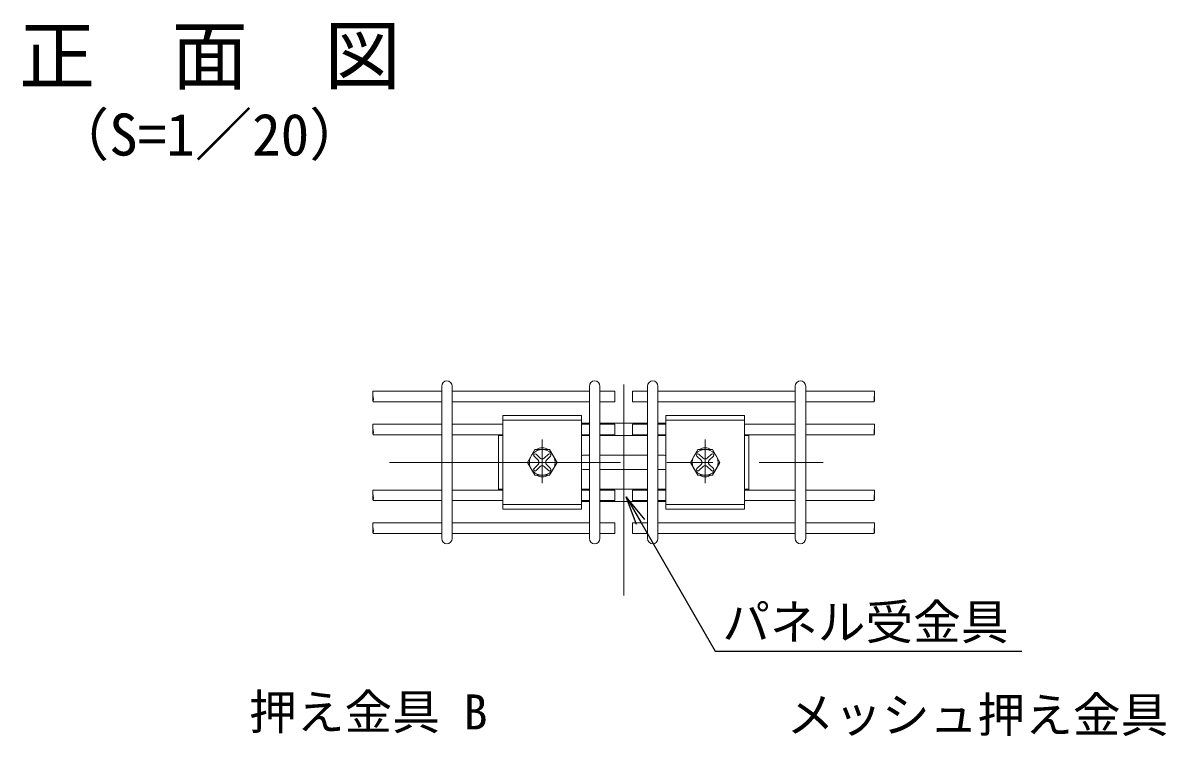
# Model space of a CAD drawing. Units: millimetres, scale not verified. Extents: x -4200 to 4200, y -2970 to 2970.
# Drawn here: x -2490 to -919, y -1619 to -639 of the extents above; entities that cross this region are included whole.
import ezdxf
from ezdxf.enums import TextEntityAlignment as Align

# ---------------------------------------------------------------- set-up
doc = ezdxf.new("R2010")
doc.units = ezdxf.units.MM
doc.header["$LTSCALE"] = 10
doc.linetypes.add('USER1', pattern=[50.8, 31.75, -6.35, 6.35, -6.35])
for name, color, linetype, lineweight in [('0-0_D-STR-DIM', 7, 'Continuous', 13), ('0-1_D-STR3', 3, 'Continuous', 13), ('0-2_D-BMK', 2, 'USER1', 13), ('0-4_D-STR2', 7, 'Continuous', 13), ('0-7_D-STR-TXT', 7, 'Continuous', 25)]:
    doc.layers.add(name, color=color, linetype=linetype, lineweight=lineweight)
doc.layers.add('0-8_D-TTL-TXT', color=7, linetype='Continuous')
doc.styles.add('ＭＳ ゴシック', font='')
doc.styles.get('ＭＳ ゴシック').set_extended_font_data('MS Gothic')

# ---------------------------------------------------------------- blocks, each defined once
blk = doc.blocks.new('MLeader4')
at = {"layer": '0-0_D-STR-DIM', "lineweight": 25}
blk.add_line((-1646.63, -1328.17), (-1660.86, -1290.19), dxfattribs=at)
for points in [[(-1635.09, -1321.5), (-1660.86, -1290.19), (-1640.86, -1324.83)], [(-1640.86, -1324.83), (-1538.31, -1502.46), (-1124.02, -1502.46), (-1116.82, -1502.46)]]:
    blk.add_lwpolyline(points, dxfattribs=at)

msp = doc.modelspace()

# ---------------------------------------------------------------- linework, layer by layer
at = {"layer": '0-1_D-STR3'}
for p, q in [((-1830.27, -1178.54), (-1830.27, -1307.18)), ((-1830.27, -1178.54), (-1722.27, -1178.54)), ((-1722.27, -1178.54), (-1722.27, -1307.18)), ((-1606.27, -1178.54), (-1606.27, -1307.18)), ((-1606.27, -1178.54), (-1498.27, -1178.54)), ((-1498.27, -1178.54), (-1498.27, -1307.18)), ((-1830.27, -1184.86), (-1722.27, -1184.86)), ((-1711.37, -1188.86), (-1722.27, -1188.86)), ((-1631.57, -1188.86), (-1696.97, -1188.86)), ((-1606.27, -1188.86), (-1617.17, -1188.86)), ((-1606.27, -1184.86), (-1498.27, -1184.86)), ((-1836.27, -1204.86), (-1836.27, -1280.86)), ((-1836.27, -1205.86), (-1830.27, -1205.86)), ((-1722.27, -1205.86), (-1711.37, -1205.86)), ((-1696.97, -1205.86), (-1631.57, -1205.86)), ((-1617.17, -1205.86), (-1606.27, -1205.86)), ((-1498.27, -1205.86), (-1492.27, -1205.86)), ((-1492.27, -1280.86), (-1492.27, -1204.86)), ((-1786.46, -1225.2), (-1796.66, -1242.86)), ((-1766.08, -1225.2), (-1786.46, -1225.2)), ((-1766.08, -1225.2), (-1755.88, -1242.86)), ((-1562.46, -1225.2), (-1572.66, -1242.86)), ((-1542.08, -1225.2), (-1562.46, -1225.2)), ((-1552.27, -1271.38), (-1552.27, -1211.37)), ((-1542.08, -1225.2), (-1531.88, -1242.86)), ((-1787.58, -1234.37), (-1781.93, -1240.03)), ((-1784.76, -1231.55), (-1779.1, -1237.2)), ((-1767.79, -1231.55), (-1773.44, -1237.2)), ((-1764.96, -1234.37), (-1770.61, -1240.03)), ((-1718.27, -1232.86), (-1711.37, -1232.86)), ((-1696.97, -1232.86), (-1631.57, -1232.86)), ((-1617.17, -1232.86), (-1610.27, -1232.86)), ((-1563.58, -1234.37), (-1557.93, -1240.03)), ((-1560.76, -1231.55), (-1555.1, -1237.2)), ((-1543.79, -1231.55), (-1549.44, -1237.2)), ((-1540.96, -1234.37), (-1546.61, -1240.03)), ((-1786.46, -1260.52), (-1796.66, -1242.86)), ((-1787.58, -1251.34), (-1781.93, -1245.69)), ((-1784.76, -1254.17), (-1779.1, -1248.52)), ((-1767.78, -1254.17), (-1773.44, -1248.52)), ((-1764.96, -1251.34), (-1770.61, -1245.69)), ((-1766.08, -1260.52), (-1755.88, -1242.86)), ((-1718.27, -1252.86), (-1711.37, -1252.86)), ((-1696.97, -1252.86), (-1631.57, -1252.86)), ((-1617.17, -1252.86), (-1610.27, -1252.86)), ((-1562.46, -1260.52), (-1572.66, -1242.86)), ((-1563.58, -1251.34), (-1557.93, -1245.69)), ((-1560.76, -1254.17), (-1555.1, -1248.52)), ((-1543.78, -1254.17), (-1549.44, -1248.52)), ((-1540.96, -1251.34), (-1546.61, -1245.69)), ((-1542.08, -1260.52), (-1531.88, -1242.86)), ((-1766.08, -1260.52), (-1786.46, -1260.52)), ((-1542.08, -1260.52), (-1562.46, -1260.52)), ((-1836.27, -1279.86), (-1830.27, -1279.86)), ((-1722.27, -1279.86), (-1711.37, -1279.86)), ((-1696.97, -1279.86), (-1631.57, -1279.86)), ((-1617.17, -1279.86), (-1606.27, -1279.86)), ((-1498.27, -1279.86), (-1492.27, -1279.86)), ((-1830.27, -1300.86), (-1722.27, -1300.86)), ((-1722.27, -1296.86), (-1711.37, -1296.86)), ((-1696.97, -1296.86), (-1631.57, -1296.86)), ((-1617.17, -1296.86), (-1606.27, -1296.86)), ((-1606.27, -1300.86), (-1498.27, -1300.86)), ((-1830.27, -1307.18), (-1722.27, -1307.18)), ((-1606.27, -1307.18), (-1498.27, -1307.18))]:
    msp.add_line(p, q, dxfattribs=at)
for centre in [(-1776.27, -1242.86), (-1552.27, -1242.86)]:
    msp.add_circle(centre, 17.66, dxfattribs=at)
for centre, radius, start, end in [((-1776.27, -1237.86), 15, 57.53826, 122.46174), ((-1552.27, -1237.86), 15, 57.53826, 122.46174), ((-1786.17, -1232.96), 2, 44.99953, 224.99952), ((-1784.76, -1242.86), 4, 314.99999, 45), ((-1776.27, -1234.37), 4, 225.00001, 314.99999), ((-1767.79, -1242.86), 4, 135, 225.00001), ((-1766.37, -1232.96), 2, 315, 135), ((-1718.27, -1242.86), 10, 90, 113.57818), ((-1610.27, -1242.86), 10, 66.42182, 90), ((-1562.17, -1232.96), 2, 44.99953, 224.99952), ((-1560.76, -1242.86), 4, 314.99999, 45), ((-1552.27, -1234.37), 4, 225.00001, 314.99999), ((-1543.79, -1242.86), 4, 135, 225.00001), ((-1542.37, -1232.96), 2, 315, 135), ((-1786.17, -1252.76), 2, 135, 314.99998), ((-1776.27, -1251.34), 4, 45, 135), ((-1766.37, -1252.76), 2, 225.00001, 44.99999), ((-1718.27, -1242.86), 10, 246.42182, 270), ((-1610.27, -1242.86), 10, 270, 293.57818), ((-1562.17, -1252.76), 2, 135, 314.99998), ((-1552.27, -1251.34), 4, 45, 135), ((-1542.37, -1252.76), 2, 225.00001, 44.99999), ((-1776.27, -1247.86), 15, 237.53826, 302.46174), ((-1552.27, -1247.86), 15, 237.53826, 302.46174)]:
    msp.add_arc(centre, radius, start, end, dxfattribs=at)
at = {"layer": '0-2_D-BMK'}
for p, q in [((-1664.27, -1425.75), (-1664.27, -1136.1)), ((-1776.27, -1271.38), (-1776.27, -1211.37)), ((-1986.12, -1242.86), (-1389.9, -1242.86))]:
    msp.add_line(p, q, dxfattribs=at)
at = {"layer": '0-4_D-STR2'}
for p, q in [((-2008.79, -1145.26), (-1914.45, -1145.26)), ((-1914.45, -1347.66), (-1914.45, -1138.06)), ((-1900.05, -1347.66), (-1900.05, -1138.06)), ((-1900.05, -1145.26), (-1711.37, -1145.26)), ((-1711.37, -1347.66), (-1711.37, -1138.06)), ((-1696.97, -1347.66), (-1696.97, -1138.06)), ((-1696.97, -1145.26), (-1676.27, -1145.26)), ((-1631.57, -1145.26), (-1652.27, -1145.26)), ((-1631.57, -1347.66), (-1631.57, -1138.06)), ((-1617.17, -1347.66), (-1617.17, -1138.06)), ((-1428.49, -1145.26), (-1617.17, -1145.26)), ((-1428.49, -1347.66), (-1428.49, -1138.06)), ((-1414.09, -1347.66), (-1414.09, -1138.06)), ((-1319.75, -1145.26), (-1414.09, -1145.26)), ((-2008.79, -1159.66), (-1914.45, -1159.66)), ((-1900.05, -1159.66), (-1711.37, -1159.66)), ((-1428.49, -1159.66), (-1617.17, -1159.66)), ((-1319.75, -1159.66), (-1414.09, -1159.66)), ((-2008.79, -1190.46), (-1914.45, -1190.46)), ((-1900.05, -1190.46), (-1830.27, -1190.46)), ((-1722.27, -1190.46), (-1711.37, -1190.46)), ((-1696.97, -1190.46), (-1676.27, -1190.46)), ((-1676.27, -1204.86), (-1676.27, -1190.46)), ((-1652.27, -1204.86), (-1652.27, -1190.46)), ((-1631.57, -1190.46), (-1652.27, -1190.46)), ((-1606.27, -1190.46), (-1617.17, -1190.46)), ((-1428.49, -1190.46), (-1498.27, -1190.46)), ((-1319.75, -1190.46), (-1414.09, -1190.46)), ((-2008.79, -1204.86), (-1914.45, -1204.86)), ((-1900.05, -1204.86), (-1830.27, -1204.86)), ((-1722.27, -1204.86), (-1711.37, -1204.86)), ((-1696.97, -1204.86), (-1676.27, -1204.86)), ((-1631.57, -1204.86), (-1652.27, -1204.86)), ((-1606.27, -1204.86), (-1617.17, -1204.86)), ((-1428.49, -1204.86), (-1498.27, -1204.86)), ((-1319.75, -1204.86), (-1414.09, -1204.86)), ((-2008.79, -1280.86), (-1914.45, -1280.86)), ((-1900.05, -1280.86), (-1830.27, -1280.86)), ((-1722.27, -1280.86), (-1711.37, -1280.86)), ((-1696.97, -1280.86), (-1676.27, -1280.86)), ((-1676.27, -1295.26), (-1676.27, -1280.86)), ((-1631.57, -1280.86), (-1652.27, -1280.86)), ((-1652.27, -1295.26), (-1652.27, -1280.86)), ((-1606.27, -1280.86), (-1617.17, -1280.86)), ((-1428.49, -1280.86), (-1498.27, -1280.86)), ((-1319.75, -1280.86), (-1414.09, -1280.86)), ((-2008.79, -1295.26), (-1914.45, -1295.26)), ((-1900.05, -1295.26), (-1830.27, -1295.26)), ((-1722.27, -1295.26), (-1711.37, -1295.26)), ((-1696.97, -1295.26), (-1676.27, -1295.26)), ((-1631.57, -1295.26), (-1652.27, -1295.26)), ((-1606.27, -1295.26), (-1617.17, -1295.26)), ((-1428.49, -1295.26), (-1498.27, -1295.26)), ((-1319.75, -1295.26), (-1414.09, -1295.26)), ((-2008.79, -1326.06), (-1914.45, -1326.06)), ((-1900.05, -1326.06), (-1711.37, -1326.06)), ((-1696.97, -1326.06), (-1676.27, -1326.06)), ((-1676.27, -1340.46), (-1676.27, -1326.06)), ((-1652.27, -1340.46), (-1652.27, -1326.06)), ((-1631.57, -1326.06), (-1652.27, -1326.06)), ((-1428.49, -1326.06), (-1617.17, -1326.06)), ((-1319.75, -1326.06), (-1414.09, -1326.06)), ((-2008.79, -1340.46), (-1914.45, -1340.46)), ((-1900.05, -1340.46), (-1711.37, -1340.46)), ((-1696.97, -1340.46), (-1676.27, -1340.46)), ((-1631.57, -1340.46), (-1652.27, -1340.46)), ((-1428.49, -1340.46), (-1617.17, -1340.46)), ((-1319.75, -1340.46), (-1414.09, -1340.46))]:
    msp.add_line(p, q, dxfattribs=at)
for points in [[(-1696.97, -1159.66), (-1676.27, -1159.66), (-1676.27, -1145.26)], [(-1631.57, -1159.66), (-1652.27, -1159.66), (-1652.27, -1145.26)]]:
    msp.add_lwpolyline(points, dxfattribs=at)
for centre, start, end in [((-1907.25, -1138.06), 0, 180), ((-1704.17, -1138.06), 0, 180), ((-1624.37, -1138.06), 0, 180), ((-1421.29, -1138.06), 0, 180), ((-1907.25, -1347.66), 180, 0), ((-1704.17, -1347.66), 180, 0), ((-1624.37, -1347.66), 180, 0), ((-1421.29, -1347.66), 180, 0)]:
    msp.add_arc(centre, 7.2, start, end, dxfattribs=at)
for centre, start_param, end_param in [((-2008.79, -1148.86), 3.1414937, 6.283185), ((-1319.75, -1148.86), 0.0000003, 3.1416916), ((-2008.79, -1194.06), 3.1414937, 6.283185), ((-1319.75, -1194.06), 0.0000003, 3.1416916), ((-2008.79, -1284.46), 3.1414937, 6.283185), ((-1319.75, -1284.46), 0.0000003, 3.1416916), ((-2008.79, -1329.66), 3.1414937, 6.283185), ((-1319.75, -1329.66), 0.0000003, 3.1416916)]:
    msp.add_ellipse(centre, major_axis=(0, -3.6), ratio=0.114898, start_param=start_param, end_param=end_param, dxfattribs=at)
for centre, major_axis in [((-2008.79, -1156.06), (0, -3.6)), ((-1319.75, -1156.06), (0, 3.6)), ((-2008.79, -1201.26), (0, -3.6)), ((-1319.75, -1201.26), (0, 3.6)), ((-2008.79, -1291.66), (0, -3.6)), ((-1319.75, -1291.66), (0, 3.6)), ((-2008.79, -1336.86), (0, -3.6)), ((-1319.75, -1336.86), (0, 3.6))]:
    msp.add_ellipse(centre, major_axis=major_axis, ratio=0.114898, dxfattribs=at)

# ---------------------------------------------------------------- block references
at = {"layer": '0-0_D-STR-DIM'}
msp.add_blockref('MLeader4', (0, 0), dxfattribs=at)

# ---------------------------------------------------------------- texts
at = {"layer": '0-7_D-STR-TXT', "style": 'ＭＳ ゴシック'}
for s, p in [('パネル受金具', (-1528.72, -1500.71)), ('押え金具 B', (-2179.31, -1624.25)), ('メッシュ押え金具', (-1440.36, -1628.15))]:
    msp.add_text(s, height=48.09, dxfattribs=at).set_placement(p, align=Align.BOTTOM_LEFT)
at = {"layer": '0-8_D-TTL-TXT', "style": 'ＭＳ ゴシック'}
for s, height, p in [('正\u3000面\u3000図', 76.98, (-2495.73, -745.5)), ('（S=1／20）', 57.7, (-2450.24, -838.7))]:
    msp.add_text(s, height=height, dxfattribs=at).set_placement(p, align=Align.BOTTOM_LEFT)

doc.saveas('drawing.dxf')
